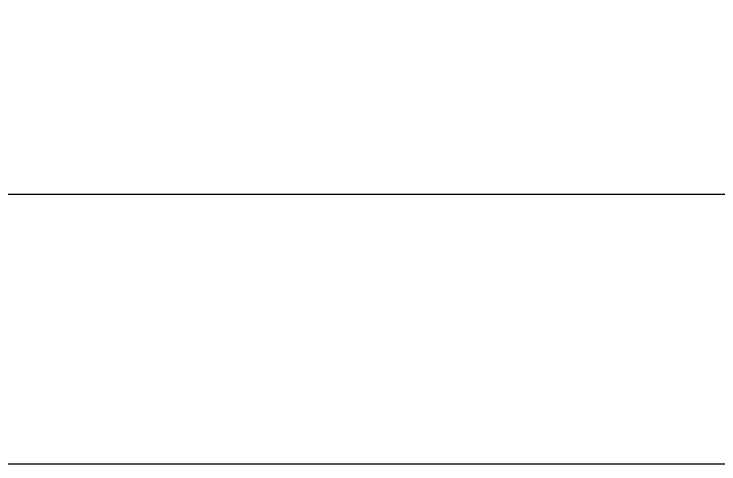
# Model space of a CAD drawing. Header units: centimetres. Extents: x 0 to 1084401, y -139216 to 99734.
# Drawn here: x 903897.42 to 903936.6, y 12151.48 to 12176.48 of the extents above; entities that cross this region are included whole.
import ezdxf

# ---------------------------------------------------------------- set-up
doc = ezdxf.new("R2010")
doc.units = ezdxf.units.CM
doc.header["$LTSCALE"] = 4
doc.layers.add('0.6', color=6, linetype='Continuous')

msp = doc.modelspace()

# ---------------------------------------------------------------- linework, layer by layer
at = {"layer": '0.6'}
for points in [[(903864.0019350427, 12166.47670687522), (904064.0019350427, 12166.47670687522), (904064.0019350427, 12176.47670687522)], [(903849.0019350427, 12151.47670687522), (904089.0019350427, 12151.47670687522), (904089.0019350427, 12151.47670687522)]]:
    msp.add_lwpolyline(points, dxfattribs=at)

doc.saveas('drawing.dxf')
